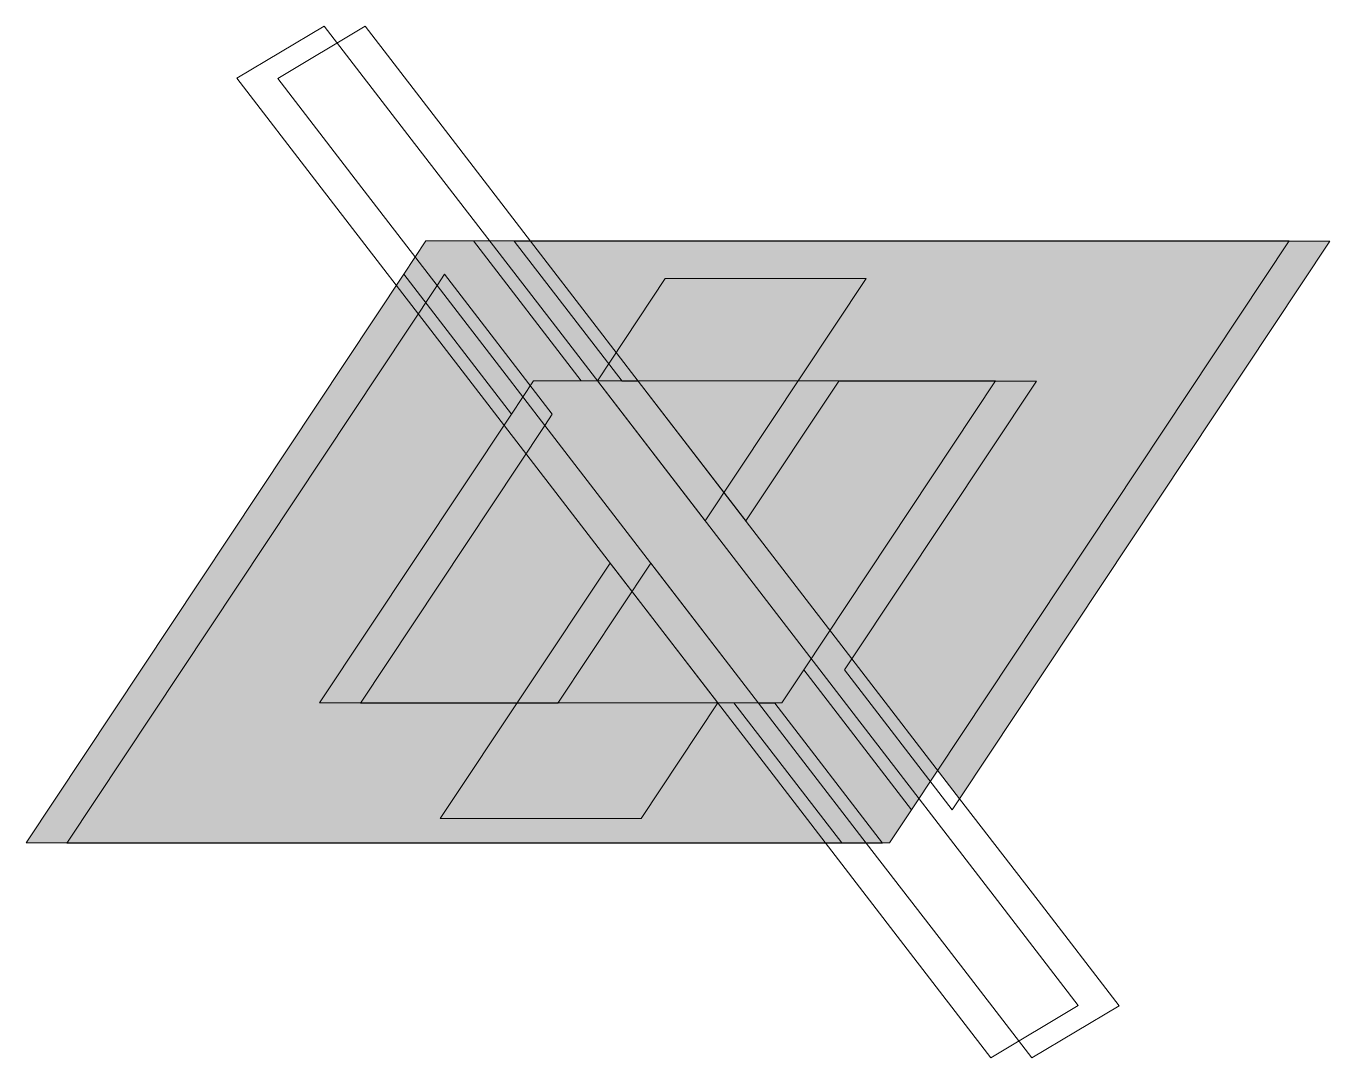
# Model space of a CAD drawing. Extents: x 69 to 1931, y -1737 to -263.
import ezdxf

# ---------------------------------------------------------------- set-up
doc = ezdxf.new("R2010")
doc.units = 0
doc.header["$MEASUREMENT"] = 0
doc.layers.add('Layer 1', color=7, linetype='Continuous')

# ---------------------------------------------------------------- blocks, each defined once
blk = doc.blocks.new('block 2')
at = {"layer": 'Layer 1'}
h = blk.add_hatch(color=250, dxfattribs=at)
h.dxf.hatch_style = 2
h.paths.add_polyline_path([(1930.7, -570.3), (1402.1, -1366.6), (1248.3, -1166.7), (1511.6, -770.1), (1229.4, -770.1), (1096.8, -969.8), (943.1, -770.1), (943.1, -770.1), (883.2, -692.3), (789.3, -570.3)])
h = blk.add_hatch(color=250, dxfattribs=at)
h.dxf.hatch_style = 2
h.paths.add_polyline_path([(1268.8, -1430), (127.5, -1430), (656.1, -633.7), (749.9, -755.7), (809.9, -833.6), (546.6, -1230.2), (828.4, -1230.2), (961.1, -1030.3), (1115, -1230.1), (1114.9, -1230.2), (1115.1, -1230.2), (1175, -1308)])
at = {"layer": 'Layer 1', "lineweight": 0}
for points in [[(1930.7, -570.3), (1402.1, -1366.6), (1248.3, -1166.7), (1511.6, -770.1), (1229.4, -770.1), (1096.8, -969.8), (943.1, -770.1), (943.1, -770.1), (883.2, -692.3), (789.3, -570.3), (1930.7, -570.3)], [(1268.8, -1430), (127.5, -1430), (656.1, -633.7), (749.9, -755.7), (809.9, -833.6), (546.6, -1230.2), (828.4, -1230.2), (961.1, -1030.3), (1115, -1230.1), (1114.9, -1230.2), (1115.1, -1230.2), (1175, -1308), (1268.8, -1430)]]:
    blk.add_lwpolyline(points, dxfattribs=at)

msp = doc.modelspace()

# ---------------------------------------------------------------- hatches: boundary and pattern name
at = {"layer": 'Layer 1'}
h = msp.add_hatch(color=250, dxfattribs=at)
h.dxf.hatch_style = 2
h.paths.add_polyline_path([(1179.5, -1182.5), (1333.3, -1382.3), (1301.9, -1429.7), (1233.7, -1429.7), (1079.9, -1229.9), (488.4, -1229.9), (762.4, -817.2), (608.6, -617.4), (640, -570), (708.2, -570), (861.9, -769.8), (1453.4, -769.8)])
h = msp.add_hatch(color=250, dxfattribs=at)
h.dxf.hatch_style = 2
h.paths.add_polyline_path([(1872.5, -570), (1333.3, -1382.3), (1179.5, -1182.5), (1453.4, -769.8), (861.9, -769.8), (708.2, -570)])
h = msp.add_hatch(color=250, dxfattribs=at)
h.dxf.hatch_style = 2
h.paths.add_polyline_path([(1233.7, -1429.7), (69.3, -1429.7), (608.6, -617.4), (762.4, -817.2), (488.4, -1229.9), (1079.9, -1229.9)])
h = msp.add_hatch(color=250, dxfattribs=at)
h.dxf.hatch_style = 2
h.paths.add_polyline_path([(1268.4, -623.6), (1038.7, -969.6), (884.9, -769.7), (981.9, -623.6)])
h = msp.add_hatch(color=250, dxfattribs=at)
h.dxf.hatch_style = 2
h.paths.add_polyline_path([(947.2, -1395), (660.7, -1395), (903, -1030), (1056.8, -1229.8)])

# ---------------------------------------------------------------- linework, layer by layer
at = {"layer": 'Layer 1', "lineweight": 0}
for points in [[(1571.5, -1662), (1446.8, -1736.5), (1322.6, -1575.2), (1116.8, -1307.7), (691.8, -755.4), (485.9, -487.9), (370.4, -337.7), (495, -263.2), (619.2, -424.6), (825, -692), (1250.1, -1244.3), (1455.9, -1511.8), (1571.5, -1662)], [(1629.6, -1662.3), (1505, -1736.8), (1380.8, -1575.4), (1268.8, -1430), (1291.8, -1430), (1138.1, -1230.2), (1115.1, -1230.2), (809.9, -833.6), (820.5, -817.5), (666.7, -617.7), (656.1, -633.7), (544.1, -488.2), (428.5, -338), (553.2, -263.5), (677.4, -424.8), (789.3, -570.3), (766.3, -570.3), (920.1, -770.1), (943.1, -770.1), (1248.3, -1166.7), (1237.6, -1182.8), (1391.4, -1382.6), (1402.1, -1366.6), (1514.1, -1512.1), (1629.6, -1662.3)], [(1179.5, -1182.5), (1333.3, -1382.3), (1301.9, -1429.7), (1233.7, -1429.7), (1079.9, -1229.9), (488.4, -1229.9), (762.4, -817.2), (608.6, -617.4), (640, -570), (708.2, -570), (861.9, -769.8), (1453.4, -769.8), (1179.5, -1182.5)], [(1872.5, -570), (1333.3, -1382.3), (1179.5, -1182.5), (1453.4, -769.8), (861.9, -769.8), (708.2, -570), (1872.5, -570)], [(1233.7, -1429.7), (69.3, -1429.7), (608.6, -617.4), (762.4, -817.2), (488.4, -1229.9), (1079.9, -1229.9), (1233.7, -1429.7)], [(1268.4, -623.6), (1038.7, -969.6), (884.9, -769.7), (981.9, -623.6), (1268.4, -623.6)], [(1453.4, -769.8), (1179.5, -1182.5), (1148, -1229.9), (488.4, -1229.9), (762.4, -817.2), (793.8, -769.8), (1453.4, -769.8)], [(947.2, -1395), (660.7, -1395), (903, -1030), (1056.8, -1229.8), (947.2, -1395)]]:
    msp.add_lwpolyline(points, dxfattribs=at)

# ---------------------------------------------------------------- block references
at = {"layer": 'Layer 1'}
msp.add_blockref('block 2', (0, 0), dxfattribs=at)

doc.saveas('drawing.dxf')
